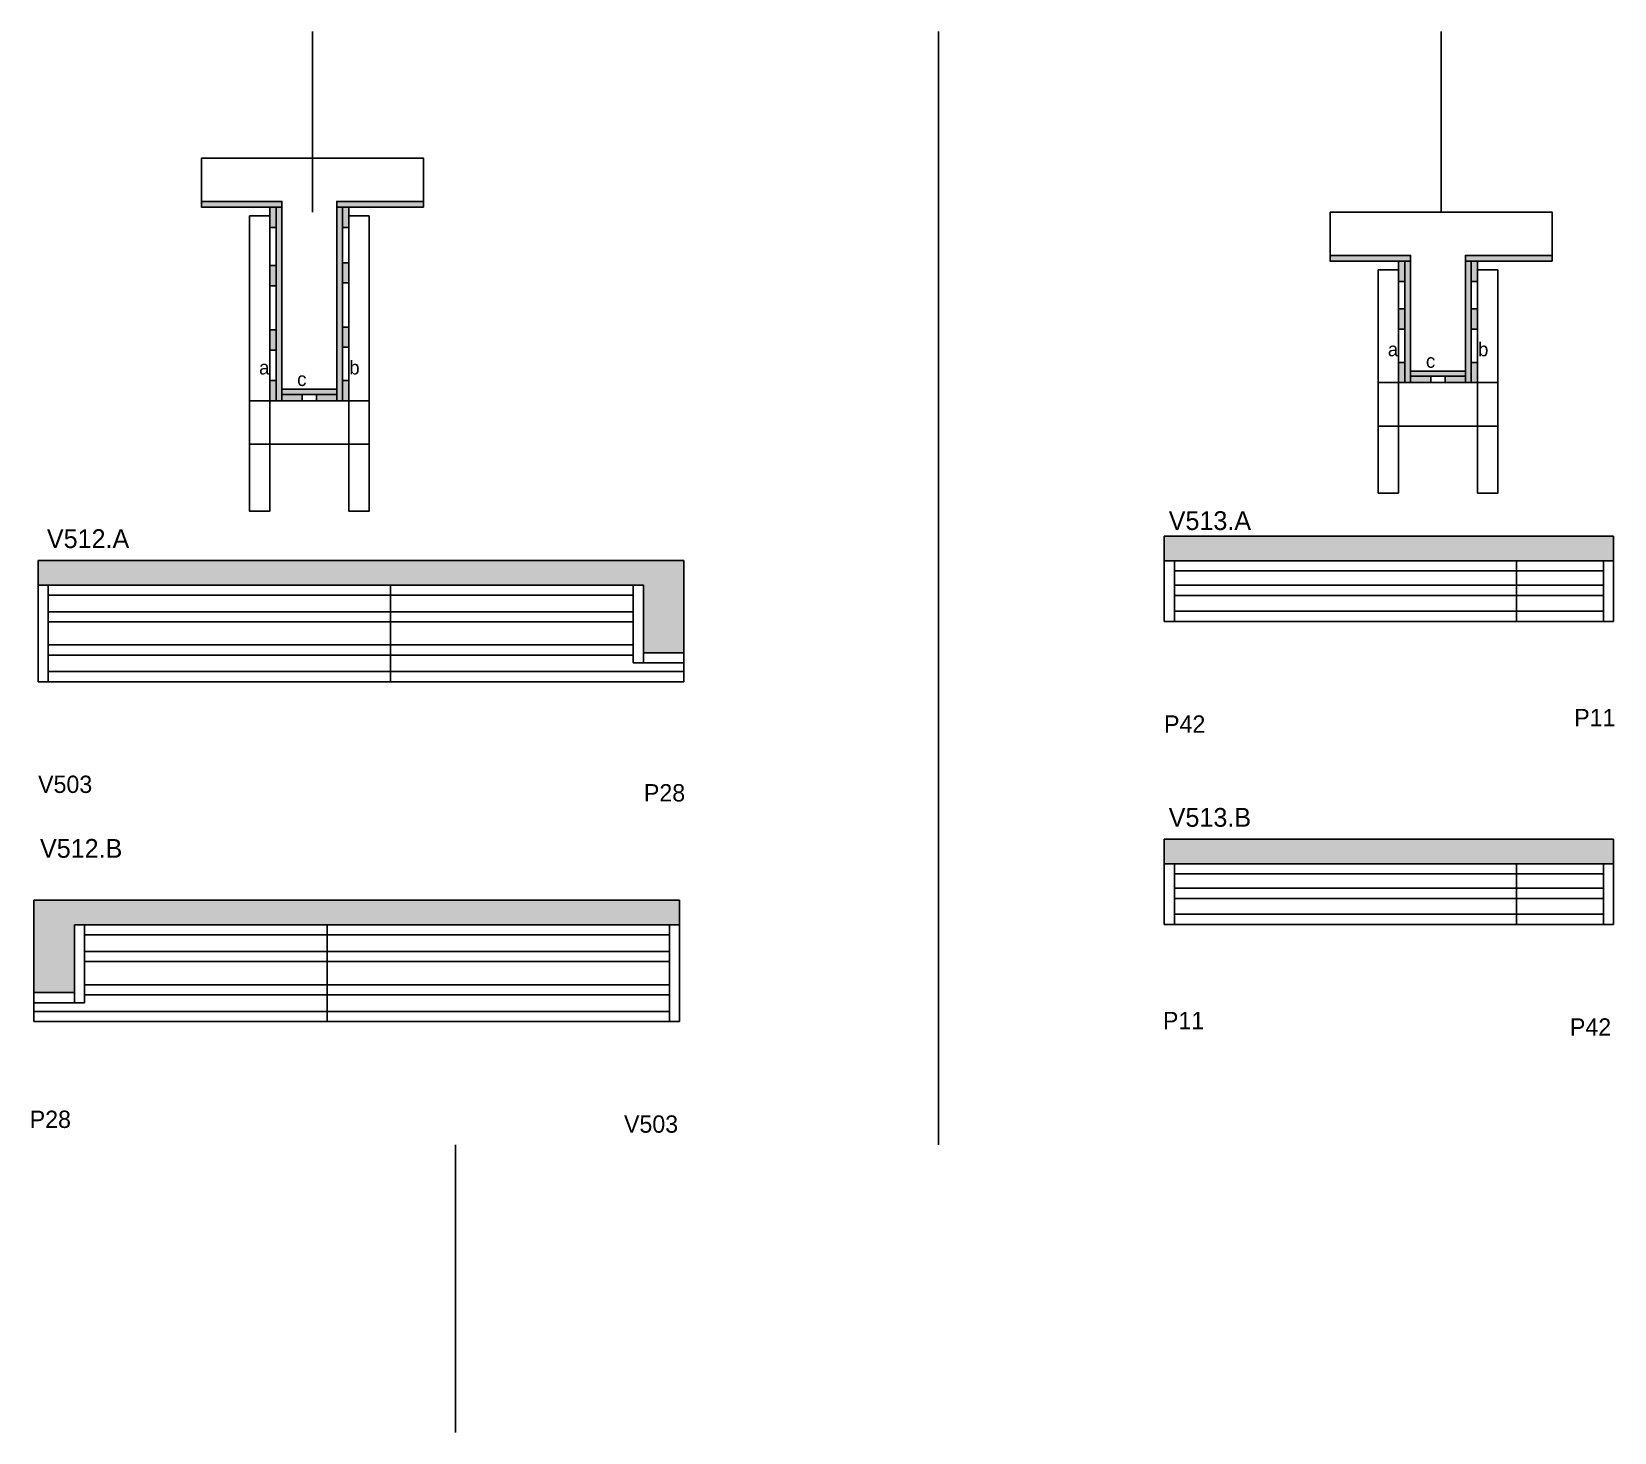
# Model space of a CAD drawing. Header units: metres. Extents: x 6620 to 7716, y 6102 to 7072.
import ezdxf

# ---------------------------------------------------------------- set-up
doc = ezdxf.new("R2010")
doc.units = ezdxf.units.M
for name, color, linetype in [('5', 7, 'Continuous'), ('CONCRETO', 7, 'Continuous'), ('COTA', 7, 'Continuous'), ('detalhes', 7, 'Continuous'), ('Hachura', 7, 'Continuous'), ('Madeira', 7, 'Continuous'), ('Painéis', 7, 'Continuous'), ('SARR_2.2x7', 7, 'Continuous'), ('SARR_3.5x7', 7, 'Continuous'), ('Texto Seção', 7, 'Continuous')]:
    doc.layers.add(name, color=color, linetype=linetype)

msp = doc.modelspace()

# ---------------------------------------------------------------- hatches: boundary and pattern name
at = {"layer": 'COTA'}
h = msp.add_hatch(color=7, dxfattribs=at)
h.dxf.hatch_style = 1
h.paths.add_polyline_path([(7715, 6705.6), (7715, 6722.6), (7715, 6722.6), (7404, 6722.6), (7404, 6722.6), (7404, 6705.6), (7404, 6705.6), (7715, 6705.6)])
h = msp.add_hatch(color=7, dxfattribs=at)
h.dxf.hatch_style = 1
h.paths.add_polyline_path([(7043.3, 6688.8), (7043.3, 6641.8), (7043.3, 6641.8), (7071.4, 6641.8), (7071.4, 6641.8), (7071.2, 6705.8), (7071.2, 6705.8), (6624.2, 6705.8), (6624.2, 6705.8), (6624.4, 6688.8), (6624.4, 6688.8), (7043.3, 6688.8)])
h = msp.add_hatch(color=7, dxfattribs=at)
h.dxf.hatch_style = 1
h.paths.add_polyline_path([(7715, 6495.8), (7715, 6512.8), (7715, 6512.8), (7404, 6512.8), (7404, 6512.8), (7404, 6495.8), (7404, 6495.8), (7715, 6495.8)])
h = msp.add_hatch(color=7, dxfattribs=at)
h.dxf.hatch_style = 1
h.paths.add_polyline_path([(6649.3, 6453.5), (6649.3, 6406.5), (6649.3, 6406.5), (6621.1, 6406.5), (6621.1, 6406.5), (6621.4, 6470.5), (6621.4, 6470.5), (7068.4, 6470.5), (7068.4, 6470.5), (7068.1, 6453.5), (7068.1, 6453.5), (6649.3, 6453.5)])
at = {"layer": 'Hachura'}
h = msp.add_hatch(color=7, dxfattribs=at)
h.dxf.hatch_style = 1
h.paths.add_polyline_path([(6793, 6950.4), (6793, 6954.4), (6793, 6954.4), (6737.4, 6954.4), (6737.4, 6954.4), (6737.4, 6950.4), (6737.4, 6950.4), (6793, 6950.4)])
h = msp.add_hatch(color=7, dxfattribs=at)
h.dxf.hatch_style = 1
h.paths.add_polyline_path([(6784.6, 6936.4), (6789, 6936.4), (6789, 6936.4), (6789, 6950.4), (6789, 6950.4), (6784.6, 6950.4), (6784.6, 6950.4), (6784.6, 6936.4)])
h = msp.add_hatch(color=7, dxfattribs=at)
h.dxf.hatch_style = 1
h.paths.add_polyline_path([(6789, 6952.4), (6793, 6952.4), (6793, 6952.4), (6793, 6816.4), (6793, 6816.4), (6789, 6816.4), (6789, 6816.4), (6789, 6952.4)])
h = msp.add_hatch(color=7, dxfattribs=at)
h.dxf.hatch_style = 1
h.paths.add_polyline_path([(6835, 6954.4), (6831, 6954.4), (6831, 6954.4), (6831, 6816.4), (6831, 6816.4), (6835, 6816.4), (6835, 6816.4), (6835, 6954.4)])
h = msp.add_hatch(color=7, dxfattribs=at)
h.dxf.hatch_style = 1
h.paths.add_polyline_path([(6891, 6950.4), (6891, 6954.4), (6891, 6954.4), (6831, 6954.4), (6831, 6954.4), (6831, 6950.4), (6831, 6950.4), (6891, 6950.4)])
h = msp.add_hatch(color=7, dxfattribs=at)
h.dxf.hatch_style = 1
h.paths.add_polyline_path([(6839.4, 6936.4), (6835, 6936.4), (6835, 6936.4), (6835, 6950.4), (6835, 6950.4), (6839.4, 6950.4), (6839.4, 6950.4), (6839.4, 6936.4)])
h = msp.add_hatch(color=7, dxfattribs=at)
h.dxf.hatch_style = 1
h.paths.add_polyline_path([(7574.6, 6913), (7574.6, 6917), (7574.6, 6917), (7519, 6917), (7519, 6917), (7519, 6913), (7519, 6913), (7574.6, 6913)])
h = msp.add_hatch(color=7, dxfattribs=at)
h.dxf.hatch_style = 1
h.paths.add_polyline_path([(7570.6, 6917), (7574.6, 6917), (7574.6, 6917), (7574.6, 6829), (7574.6, 6829), (7570.6, 6829), (7570.6, 6829), (7570.6, 6917)])
h = msp.add_hatch(color=7, dxfattribs=at)
h.dxf.hatch_style = 1
h.paths.add_polyline_path([(7616.6, 6917), (7612.6, 6917), (7612.6, 6917), (7612.6, 6829), (7612.6, 6829), (7616.6, 6829), (7616.6, 6829), (7616.6, 6917)])
h = msp.add_hatch(color=7, dxfattribs=at)
h.dxf.hatch_style = 1
h.paths.add_polyline_path([(7672.6, 6913), (7672.6, 6917), (7672.6, 6917), (7612.6, 6917), (7612.6, 6917), (7612.6, 6913), (7612.6, 6913), (7672.6, 6913)])
h = msp.add_hatch(color=7, dxfattribs=at)
h.dxf.hatch_style = 1
h.paths.add_polyline_path([(6784.6, 6896), (6789, 6896), (6789, 6896), (6789, 6910), (6789, 6910), (6784.6, 6910), (6784.6, 6910), (6784.6, 6896)])
h = msp.add_hatch(color=7, dxfattribs=at)
h.dxf.hatch_style = 1
h.paths.add_polyline_path([(6839.4, 6898), (6835, 6898), (6835, 6898), (6835, 6912), (6835, 6912), (6839.4, 6912), (6839.4, 6912), (6839.4, 6898)])
h = msp.add_hatch(color=7, dxfattribs=at)
h.dxf.hatch_style = 1
h.paths.add_polyline_path([(7566.2, 6899), (7570.6, 6899), (7570.6, 6899), (7570.6, 6913), (7570.6, 6913), (7566.2, 6913), (7566.2, 6913), (7566.2, 6899)])
h = msp.add_hatch(color=7, dxfattribs=at)
h.dxf.hatch_style = 1
h.paths.add_polyline_path([(7621, 6899), (7616.6, 6899), (7616.6, 6899), (7616.6, 6913), (7616.6, 6913), (7621, 6913), (7621, 6913), (7621, 6899)])
h = msp.add_hatch(color=7, dxfattribs=at)
h.dxf.hatch_style = 1
h.paths.add_polyline_path([(7566.2, 6866), (7570.6, 6866), (7570.6, 6866), (7570.6, 6880), (7570.6, 6880), (7566.2, 6880), (7566.2, 6880), (7566.2, 6866)])
h = msp.add_hatch(color=7, dxfattribs=at)
h.dxf.hatch_style = 1
h.paths.add_polyline_path([(7621, 6866), (7616.6, 6866), (7616.6, 6866), (7616.6, 6880), (7616.6, 6880), (7621, 6880), (7621, 6880), (7621, 6866)])
h = msp.add_hatch(color=7, dxfattribs=at)
h.dxf.hatch_style = 1
h.paths.add_polyline_path([(6784.6, 6851.4), (6789, 6851.4), (6789, 6851.4), (6789, 6865.4), (6789, 6865.4), (6784.6, 6865.4), (6784.6, 6865.4), (6784.6, 6851.4)])
h = msp.add_hatch(color=7, dxfattribs=at)
h.dxf.hatch_style = 1
h.paths.add_polyline_path([(6839.4, 6853.4), (6835, 6853.4), (6835, 6853.4), (6835, 6867.4), (6835, 6867.4), (6839.4, 6867.4), (6839.4, 6867.4), (6839.4, 6853.4)])
h = msp.add_hatch(color=7, dxfattribs=at)
h.dxf.hatch_style = 1
h.paths.add_polyline_path([(7566.2, 6829), (7570.6, 6829), (7570.6, 6829), (7570.6, 6843), (7570.6, 6843), (7566.2, 6843), (7566.2, 6843), (7566.2, 6829)])
h = msp.add_hatch(color=7, dxfattribs=at)
h.dxf.hatch_style = 1
h.paths.add_polyline_path([(7621, 6829), (7616.6, 6829), (7616.6, 6829), (7616.6, 6843), (7616.6, 6843), (7621, 6843), (7621, 6843), (7621, 6829)])
h = msp.add_hatch(color=7, dxfattribs=at)
h.dxf.hatch_style = 1
h.paths.add_polyline_path([(6784.6, 6816.4), (6789, 6816.4), (6789, 6816.4), (6789, 6830.4), (6789, 6830.4), (6784.6, 6830.4), (6784.6, 6830.4), (6784.6, 6816.4)])
h = msp.add_hatch(color=7, dxfattribs=at)
h.dxf.hatch_style = 1
h.paths.add_polyline_path([(6839.4, 6816.4), (6835, 6816.4), (6835, 6816.4), (6835, 6830.4), (6835, 6830.4), (6839.4, 6830.4), (6839.4, 6830.4), (6839.4, 6816.4)])
h = msp.add_hatch(color=7, dxfattribs=at)
h.dxf.hatch_style = 1
h.paths.add_polyline_path([(7612.6, 6833.4), (7612.6, 6837), (7612.6, 6837), (7574.6, 6837), (7574.6, 6837), (7574.6, 6833.4), (7574.6, 6833.4), (7612.6, 6833.4)])
h = msp.add_hatch(color=7, dxfattribs=at)
h.dxf.hatch_style = 1
h.paths.add_polyline_path([(7574.6, 6829), (7574.6, 6833.4), (7574.6, 6833.4), (7588.6, 6833.4), (7588.6, 6833.4), (7588.6, 6829), (7588.6, 6829), (7574.6, 6829)])
h = msp.add_hatch(color=7, dxfattribs=at)
h.dxf.hatch_style = 1
h.paths.add_polyline_path([(7612.6, 6829), (7612.6, 6833.4), (7612.6, 6833.4), (7598.6, 6833.4), (7598.6, 6833.4), (7598.6, 6829), (7598.6, 6829), (7612.6, 6829)])
h = msp.add_hatch(color=7, dxfattribs=at)
h.dxf.hatch_style = 1
h.paths.add_polyline_path([(6831, 6820.8), (6831, 6824.4), (6831, 6824.4), (6793, 6824.4), (6793, 6824.4), (6793, 6820.8), (6793, 6820.8), (6831, 6820.8)])
h = msp.add_hatch(color=7, dxfattribs=at)
h.dxf.hatch_style = 1
h.paths.add_polyline_path([(6793, 6816.4), (6793, 6820.8), (6793, 6820.8), (6807, 6820.8), (6807, 6820.8), (6807, 6816.4), (6807, 6816.4), (6793, 6816.4)])
h = msp.add_hatch(color=7, dxfattribs=at)
h.dxf.hatch_style = 1
h.paths.add_polyline_path([(6831, 6816.4), (6831, 6820.8), (6831, 6820.8), (6817, 6820.8), (6817, 6820.8), (6817, 6816.4), (6817, 6816.4), (6831, 6816.4)])

# ---------------------------------------------------------------- linework, layer by layer
at = {"color": 7, "lineweight": 25}
msp.add_line((6913.3, 6102), (6913.3, 6301.2), dxfattribs=at)
at = {"layer": 'CONCRETO', "color": 7, "lineweight": 25}
for points in [[(6737.4, 6954.4), (6737.4, 6984.4), (6891, 6984.4), (6891, 6954.4), (6831, 6954.4), (6831, 6824.4), (6793, 6824.4), (6793, 6954.4)], [(7519, 6917), (7519, 6947), (7672.6, 6947), (7672.6, 6917), (7612.6, 6917), (7612.6, 6837), (7574.6, 6837), (7574.6, 6917)]]:
    msp.add_lwpolyline(points, close=True, dxfattribs=at)
at = {"layer": 'COTA', "color": 7, "lineweight": 25}
for p, q in [((7247.7, 7072), (7247.7, 6301.2)), ((7404, 6705.6), (7404, 6722.6)), ((7715, 6722.6), (7404, 6722.6)), ((7715, 6722.6), (7715, 6705.6)), ((6624.3, 6688.8), (6624.3, 6705.8)), ((7071.3, 6705.8), (6624.3, 6705.8)), ((7071.3, 6705.8), (7071.3, 6641.8)), ((7404, 6495.8), (7404, 6512.8)), ((7715, 6512.8), (7404, 6512.8)), ((7715, 6512.8), (7715, 6495.8)), ((6621.3, 6470.5), (6621.3, 6406.5)), ((6621.3, 6470.5), (7068.3, 6470.5)), ((7068.3, 6453.5), (7068.3, 6470.5))]:
    msp.add_line(p, q, dxfattribs=at)
at = {"layer": 'Defpoints', "color": 7, "lineweight": 25}
for p, q in [((6814.2, 6947), (6814.2, 7072)), ((7595.8, 6947), (7595.8, 7072))]:
    msp.add_line(p, q, dxfattribs=at)
at = {"layer": 'Madeira', "color": 7, "lineweight": 25}
for points in [[(6784.6, 6936.4), (6789, 6936.4), (6789, 6950.4), (6784.6, 6950.4)], [(6839.4, 6936.4), (6835, 6936.4), (6835, 6950.4), (6839.4, 6950.4)], [(6784.6, 6896), (6789, 6896), (6789, 6910), (6784.6, 6910)], [(6839.4, 6898), (6835, 6898), (6835, 6912), (6839.4, 6912)], [(7566.2, 6899), (7570.6, 6899), (7570.6, 6913), (7566.2, 6913)], [(7621, 6899), (7616.6, 6899), (7616.6, 6913), (7621, 6913)], [(7566.2, 6866), (7570.6, 6866), (7570.6, 6880), (7566.2, 6880)], [(7621, 6866), (7616.6, 6866), (7616.6, 6880), (7621, 6880)], [(6784.6, 6851.4), (6789, 6851.4), (6789, 6865.4), (6784.6, 6865.4)], [(6839.4, 6853.4), (6835, 6853.4), (6835, 6867.4), (6839.4, 6867.4)], [(7566.2, 6829), (7570.6, 6829), (7570.6, 6843), (7566.2, 6843)], [(7621, 6829), (7616.6, 6829), (7616.6, 6843), (7621, 6843)], [(6784.6, 6816.4), (6789, 6816.4), (6789, 6830.4), (6784.6, 6830.4)], [(6839.4, 6816.4), (6835, 6816.4), (6835, 6830.4), (6839.4, 6830.4)], [(7574.6, 6829), (7574.6, 6833.4), (7588.6, 6833.4), (7588.6, 6829)], [(7612.6, 6829), (7612.6, 6833.4), (7598.6, 6833.4), (7598.6, 6829)], [(6793, 6816.4), (6793, 6820.8), (6807, 6820.8), (6807, 6816.4)], [(6831, 6816.4), (6831, 6820.8), (6817, 6820.8), (6817, 6816.4)]]:
    msp.add_lwpolyline(points, close=True, dxfattribs=at)
at = {"layer": 'Painéis', "color": 7, "lineweight": 25}
for p, q in [((7404, 6705.6), (7715, 6705.6)), ((7404, 6663.6), (7404, 6705.6)), ((7648, 6663.6), (7648, 6705.6)), ((7648, 6663.6), (7648, 6705.6)), ((7715, 6663.6), (7715, 6705.6)), ((6624.3, 6688.8), (7043.3, 6688.8)), ((6624.3, 6621.8), (6624.3, 6688.8)), ((6868.3, 6621.8), (6868.3, 6688.8)), ((7043.3, 6641.8), (7043.3, 6688.8)), ((7404, 6663.6), (7648, 6663.6)), ((7648, 6663.6), (7715, 6663.6)), ((7043.3, 6641.8), (7071.3, 6641.8)), ((7071.3, 6621.8), (7071.3, 6641.8)), ((6624.3, 6621.8), (7071.3, 6621.8)), ((7404, 6495.8), (7715, 6495.8)), ((7404, 6453.8), (7404, 6495.8)), ((7648, 6453.8), (7648, 6495.8)), ((7648, 6453.8), (7648, 6495.8)), ((7715, 6453.8), (7715, 6495.8)), ((7068.3, 6453.5), (6649.3, 6453.5)), ((6649.3, 6406.5), (6649.3, 6453.5)), ((6824.3, 6386.5), (6824.3, 6453.5)), ((7068.3, 6386.5), (7068.3, 6453.5)), ((7404, 6453.8), (7648, 6453.8)), ((7648, 6453.8), (7715, 6453.8)), ((6621.3, 6386.5), (6621.3, 6406.5)), ((6649.3, 6406.5), (6621.3, 6406.5)), ((7068.3, 6386.5), (6621.3, 6386.5))]:
    msp.add_line(p, q, dxfattribs=at)
for points in [[(6793, 6950.4), (6793, 6954.4), (6737.4, 6954.4), (6737.4, 6950.4)], [(6789, 6950.4), (6793, 6950.4), (6793, 6816.4), (6789, 6816.4)], [(6891, 6950.4), (6891, 6954.4), (6831, 6954.4), (6831, 6950.4)], [(6835, 6950.4), (6831, 6950.4), (6831, 6816.4), (6835, 6816.4)], [(7574.6, 6913), (7574.6, 6917), (7519, 6917), (7519, 6913)], [(7672.6, 6913), (7672.6, 6917), (7612.6, 6917), (7612.6, 6913)], [(7570.6, 6913), (7574.6, 6913), (7574.6, 6829), (7570.6, 6829)], [(7616.6, 6913), (7612.6, 6913), (7612.6, 6829), (7616.6, 6829)], [(7612.6, 6833.4), (7612.6, 6837), (7574.6, 6837), (7574.6, 6833.4)], [(6831, 6820.8), (6831, 6824.4), (6793, 6824.4), (6793, 6820.8)]]:
    msp.add_lwpolyline(points, close=True, dxfattribs=at)
at = {"layer": 'SARR_2.2x7', "color": 7, "lineweight": 25}
for p, q in [((7411, 6663.6), (7411, 6705.6)), ((7411, 6698.6), (7648, 6698.6)), ((7648, 6698.6), (7708.1, 6698.6)), ((7708.1, 6663.6), (7708.1, 6705.6)), ((6631.2, 6621.8), (6631.2, 6688.8)), ((7036.3, 6634.8), (7036.3, 6688.8)), ((7411, 6688.6), (7648, 6688.6)), ((7648, 6688.6), (7708.1, 6688.6)), ((6631.2, 6681.8), (6868.3, 6681.8)), ((6868.3, 6681.8), (7036.3, 6681.8)), ((7411, 6681.6), (7648, 6681.6)), ((7648, 6681.6), (7708.1, 6681.6)), ((6631.2, 6670.3), (6868.3, 6670.3)), ((6631.2, 6663.3), (6868.3, 6663.3)), ((6868.3, 6670.3), (7036.3, 6670.3)), ((6868.3, 6663.3), (7036.3, 6663.3)), ((7411, 6670.6), (7648, 6670.6)), ((7648, 6670.6), (7708.1, 6670.6)), ((6631.2, 6647.3), (6868.3, 6647.3)), ((6868.3, 6647.3), (7036.3, 6647.3)), ((7043.3, 6641.8), (7043.3, 6634.8)), ((6631.2, 6640.3), (6868.3, 6640.3)), ((6868.3, 6640.3), (7036.3, 6640.3)), ((7043.3, 6634.8), (7036.3, 6634.8)), ((7043.3, 6634.8), (7071.3, 6634.8)), ((6631.2, 6628.8), (6868.3, 6628.8)), ((6868.3, 6628.8), (7071.3, 6628.8)), ((7411, 6453.8), (7411, 6495.8)), ((7411, 6488.8), (7648, 6488.8)), ((7648, 6488.8), (7708.1, 6488.8)), ((7708.1, 6453.8), (7708.1, 6495.8)), ((7411, 6478.8), (7648, 6478.8)), ((7648, 6478.8), (7708.1, 6478.8)), ((7411, 6471.8), (7648, 6471.8)), ((7648, 6471.8), (7708.1, 6471.8)), ((7411, 6460.8), (7648, 6460.8)), ((7648, 6460.8), (7708.1, 6460.8)), ((6656.3, 6399.5), (6656.3, 6453.5)), ((6824.3, 6446.5), (6656.3, 6446.5)), ((7061.3, 6446.5), (6824.3, 6446.5)), ((7061.3, 6386.5), (7061.3, 6453.5)), ((6824.3, 6435), (6656.3, 6435)), ((7061.3, 6435), (6824.3, 6435)), ((6824.3, 6428), (6656.3, 6428)), ((7061.3, 6428), (6824.3, 6428)), ((6824.3, 6412), (6656.3, 6412)), ((7061.3, 6412), (6824.3, 6412)), ((6649.3, 6406.5), (6649.3, 6399.5)), ((6824.3, 6405), (6656.3, 6405)), ((7061.3, 6405), (6824.3, 6405)), ((6649.3, 6399.5), (6621.3, 6399.5)), ((6824.3, 6393.5), (6621.3, 6393.5)), ((6649.3, 6399.5), (6656.3, 6399.5)), ((7061.3, 6393.5), (6824.3, 6393.5))]:
    msp.add_line(p, q, dxfattribs=at)
at = {"layer": 'SARR_3.5x7', "color": 7, "lineweight": 25}
for points in [[(6770.6, 6944.4), (6784.6, 6944.4), (6784.6, 6739.9), (6770.6, 6739.9)], [(6853.4, 6944.4), (6839.4, 6944.4), (6839.4, 6739.9), (6853.4, 6739.9)], [(7552.2, 6907), (7566.2, 6907), (7566.2, 6752.5), (7552.2, 6752.5)], [(7635, 6907), (7621, 6907), (7621, 6752.5), (7635, 6752.5)], [(7552.2, 6829), (7635, 6829), (7635, 6798.9), (7552.2, 6798.9)], [(6770.6, 6816.4), (6853.4, 6816.4), (6853.4, 6786.3), (6770.6, 6786.3)]]:
    msp.add_lwpolyline(points, close=True, dxfattribs=at)

# ---------------------------------------------------------------- texts
at = {"layer": '5', "color": 7, "lineweight": 25}
for s, p in [('P42', (7403.9, 6586.5)), ('P11', (7687.9, 6591)), ('V503', (6624.2, 6544.8)), ('P28', (7043.7, 6538.9)), ('P11', (7403.1, 6381.2)), ('P42', (7684.9, 6376.7)), ('P28', (6618.4, 6312.8)), ('V503', (7029.9, 6309.5))]:
    msp.add_text(s, height=12, dxfattribs=at).set_placement(p)
at = {"layer": 'detalhes', "color": 7, "lineweight": 25}
for s, p in [('a', (7558.8, 6847.2)), ('b', (7621.3, 6847.2)), ('a', (6777.2, 6834.6)), ('b', (6839.7, 6834.6)), ('c', (7585.2, 6839.2)), ('c', (6803.6, 6826.6))]:
    msp.add_text(s, height=9.6, dxfattribs=at).set_placement(p)
at = {"layer": 'Texto Seção', "color": 7, "lineweight": 25}
for s, p in [('V513.A', (7407.1, 6726.9)), ('V512.A', (6630.3, 6714.4)), ('V513.B', (7407.1, 6521.4)), ('V512.B', (6625.5, 6499.9))]:
    msp.add_text(s, height=13, dxfattribs=at).set_placement(p)

doc.saveas('drawing.dxf')
